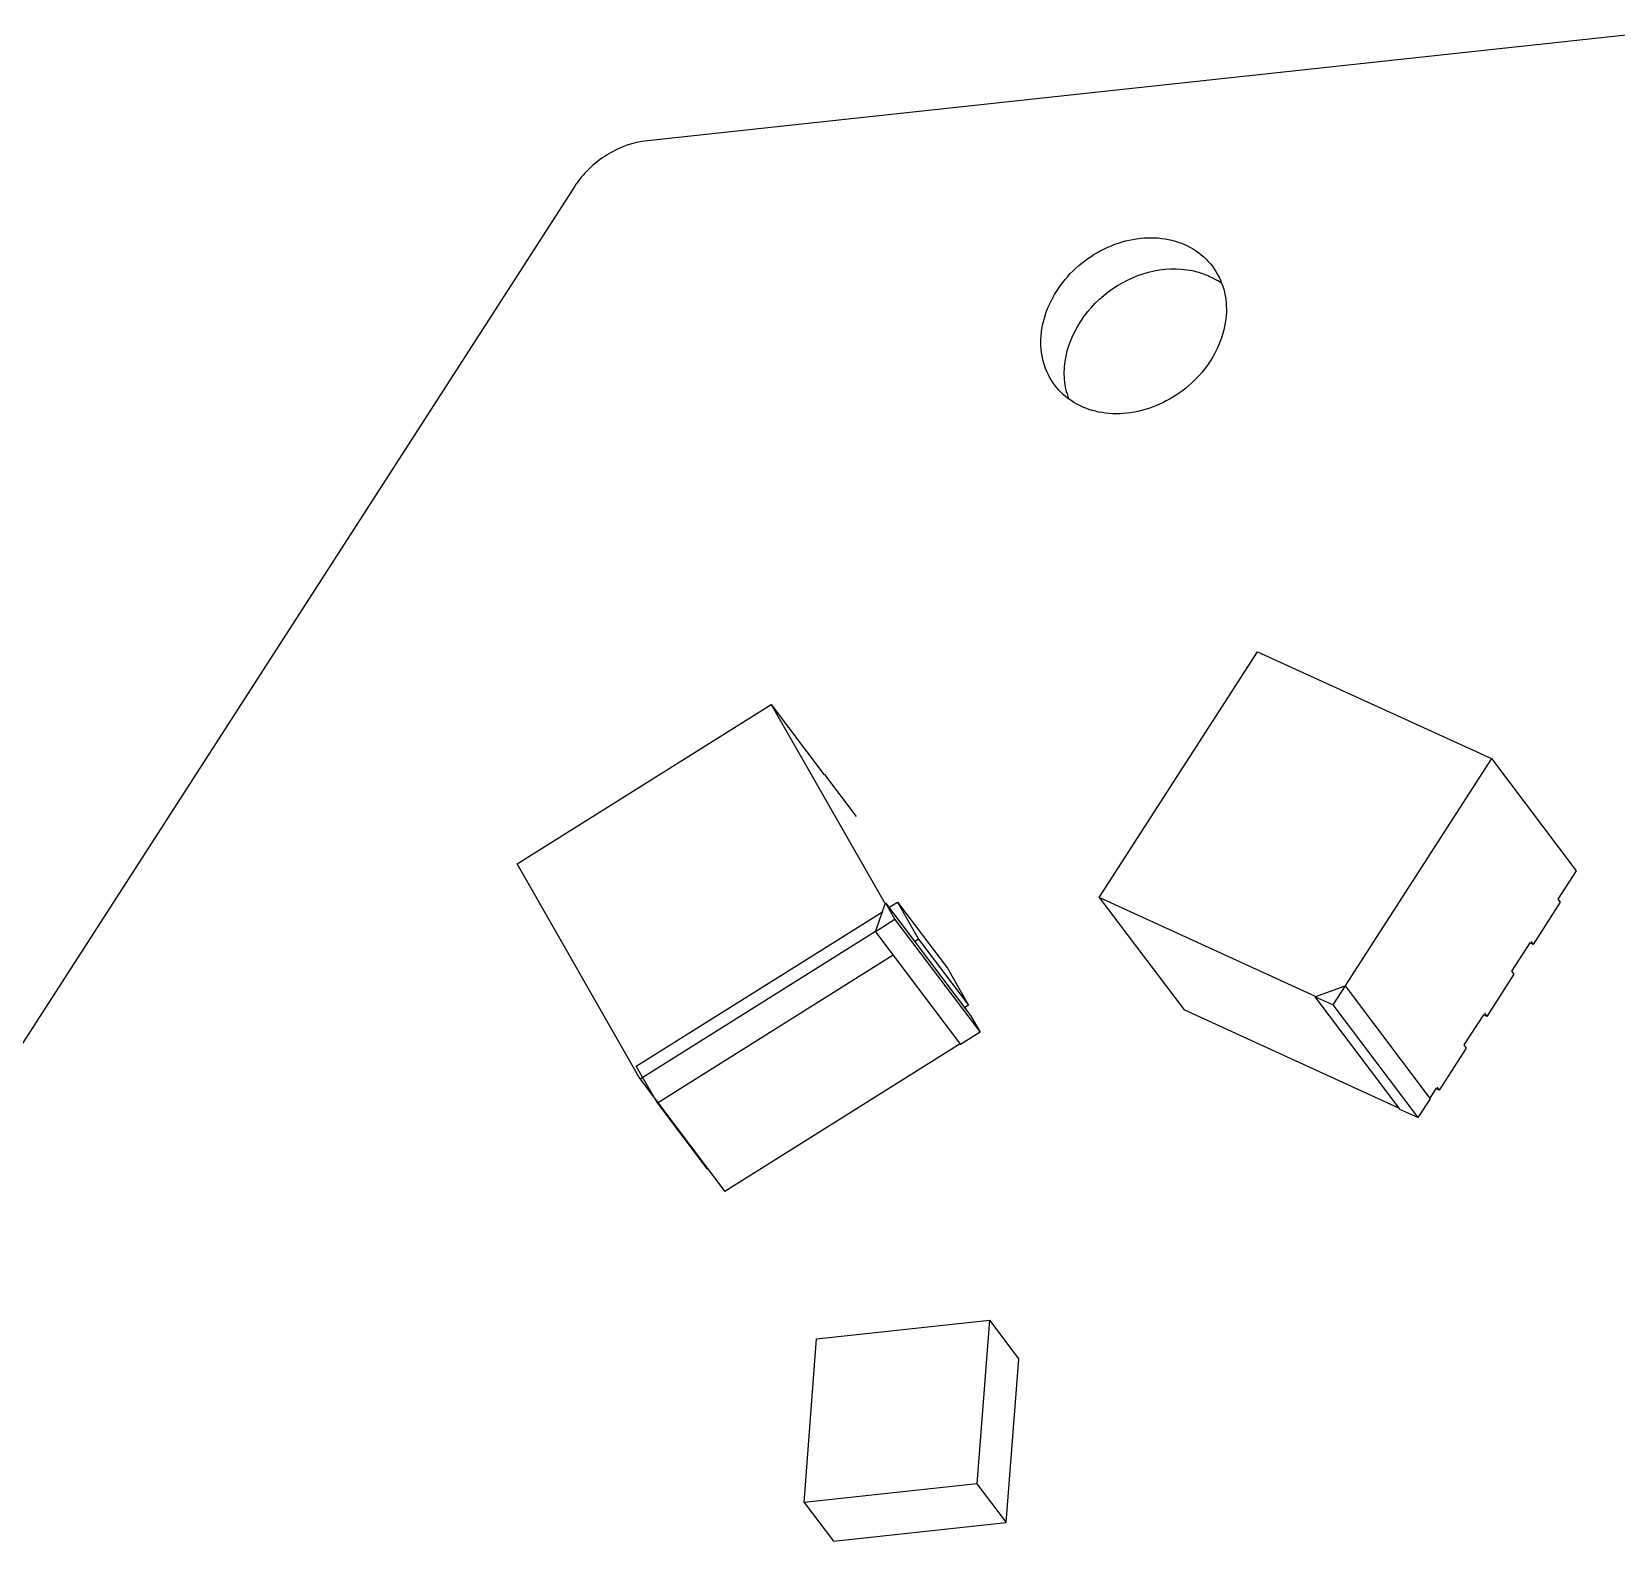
# Model space of a CAD drawing. Header units: millimetres. Extents: x 0 to 594, y 0 to 420.
# Drawn here: x 88.53 to 107, y 133.27 to 150.85 of the extents above; entities that cross this region are included whole.
import ezdxf

# ---------------------------------------------------------------- set-up
doc = ezdxf.new("R2010")
doc.units = ezdxf.units.MM
doc.header["$LTSCALE"] = 32.67
doc.layers.get('0').update_dxf_attribs({"linetype": 'CONTINUOUS'})

msp = doc.modelspace()

# ---------------------------------------------------------------- linework, layer by layer
at = {"color": 7, "linetype": 'CONTINUOUS'}
for p, q in [((107.468, 150.852), (95.709, 149.583)), ((94.863, 149.052), (85.871, 135.109)), ((100.975, 140.768), (102.82, 143.63)), ((102.82, 143.63), (105.543, 142.386)), ((94.19, 141.161), (97.15, 143.018)), ((97.15, 143.018), (98.479, 140.694)), ((97.15, 143.018), (97.769, 142.197)), ((105.543, 142.386), (103.834, 139.736)), ((105.543, 142.386), (106.531, 141.077)), ((97.773, 142.2), (98.142, 141.712)), ((95.625, 138.653), (94.19, 141.161)), ((106.531, 141.077), (106.319, 140.748)), ((98.366, 140.369), (98.483, 140.706)), ((98.483, 140.706), (98.594, 140.512)), ((98.483, 140.706), (99.475, 139.392)), ((98.524, 140.651), (98.624, 140.714)), ((98.624, 140.714), (98.87, 140.284)), ((98.624, 140.714), (99.205, 139.944)), ((100.975, 140.768), (101.963, 139.459)), ((103.496, 139.616), (100.975, 140.768)), ((106.346, 140.712), (106.029, 140.221)), ((106.319, 140.748), (106.346, 140.712)), ((95.58, 138.804), (98.447, 140.603)), ((98.367, 140.373), (95.625, 138.653)), ((98.594, 140.512), (98.366, 140.369)), ((98.366, 140.369), (99.357, 139.056)), ((98.594, 140.512), (99.585, 139.199)), ((98.87, 140.284), (98.824, 140.255)), ((98.87, 140.284), (99.451, 139.514)), ((105.99, 140.239), (105.778, 139.91)), ((106.029, 140.221), (105.99, 140.239)), ((106.002, 140.257), (106.029, 140.221)), ((98.571, 140.096), (95.826, 138.374)), ((99.205, 139.944), (99.451, 139.514)), ((105.805, 139.874), (105.489, 139.383)), ((105.778, 139.91), (105.805, 139.874)), ((103.486, 139.613), (103.839, 139.738)), ((103.486, 139.613), (104.478, 138.299)), ((103.696, 139.517), (103.486, 139.613)), ((103.839, 139.738), (103.696, 139.517)), ((103.839, 139.738), (104.83, 138.424)), ((99.451, 139.514), (99.409, 139.487)), ((99.409, 139.487), (99.427, 139.455)), ((104.466, 138.316), (101.963, 139.459)), ((103.696, 139.517), (104.688, 138.204)), ((105.462, 139.419), (105.489, 139.383)), ((99.475, 139.392), (99.585, 139.199)), ((105.45, 139.401), (105.224, 139.051)), ((105.489, 139.383), (105.45, 139.401)), ((99.353, 139.063), (96.613, 137.344)), ((99.585, 139.199), (99.357, 139.056)), ((105.224, 139.051), (105.251, 139.015)), ((105.251, 139.015), (104.935, 138.525)), ((95.826, 138.374), (95.58, 138.804)), ((95.625, 138.653), (96.613, 137.344)), ((104.896, 138.542), (104.825, 138.432)), ((104.935, 138.525), (104.896, 138.542)), ((104.908, 138.56), (104.935, 138.525)), ((95.826, 138.374), (96.407, 137.604)), ((104.83, 138.424), (104.688, 138.204)), ((104.688, 138.204), (104.478, 138.299)), ((96.414, 137.608), (96.407, 137.604)), ((97.68, 135.627), (99.695, 135.845)), ((99.695, 135.845), (99.549, 133.94)), ((99.695, 135.845), (100.037, 135.392)), ((97.534, 133.723), (97.68, 135.627)), ((99.891, 133.487), (100.037, 135.392)), ((99.549, 133.94), (97.534, 133.723)), ((99.549, 133.94), (99.891, 133.487)), ((97.534, 133.723), (97.876, 133.27)), ((97.876, 133.27), (99.891, 133.487))]:
    msp.add_line(p, q, dxfattribs=at)
for centre, radius, start, end in [((101.918, 147.258), 0.82, 53.8678, 58.5877), ((101.387, 146.858), 0.818, 195.488, 200.19)]:
    msp.add_arc(centre, radius, start, end, dxfattribs=at)
for points, knots in [([(95.709, 149.583), (95.541, 149.565), (95.209, 149.443), (94.956, 149.197), (94.863, 149.052)], [0, 0, 0, 0, 0.495714, 1, 1, 1, 1]), ([(100.297, 147.311), (100.314, 147.534), (100.51, 147.984), (100.992, 148.343), (101.445, 148.462), (101.779, 148.451), (102.077, 148.339), (102.233, 148.199), (102.293, 148.12)], [0, 0, 0, 0, 0.251287, 0.517844, 0.64823, 0.77183, 0.888249, 1, 1, 1, 1]), ([(100.57, 146.949), (100.596, 147.284), (100.995, 147.931), (101.726, 148.137), (102.056, 148.07)], [0, 0, 0, 0, 0.499992, 1, 1, 1, 1]), ([(102.293, 148.12), (102.352, 148.041), (102.444, 147.854), (102.461, 147.647), (102.453, 147.544)], [0, 0, 0, 0, 0.489774, 1, 1, 1, 1]), ([(102.056, 148.07), (102.082, 148.064), (102.182, 148.039), (102.279, 147.998), (102.345, 147.957)], [0, 0, 0, 0, 0.255741, 1, 1, 1, 1]), ([(102.453, 147.544), (102.436, 147.321), (102.24, 146.871), (101.757, 146.512), (101.305, 146.393), (100.97, 146.404), (100.672, 146.516), (100.517, 146.655), (100.457, 146.735)], [0, 0, 0, 0, 0.251287, 0.517844, 0.64823, 0.77183, 0.888249, 1, 1, 1, 1]), ([(100.457, 146.735), (100.397, 146.814), (100.306, 147.001), (100.289, 147.208), (100.297, 147.311)], [0, 0, 0, 0, 0.489774, 1, 1, 1, 1]), ([(100.599, 146.639), (100.592, 146.664), (100.569, 146.765), (100.564, 146.871), (100.57, 146.949)], [0, 0, 0, 0, 0.24587, 1, 1, 1, 1])]:
    msp.add_open_spline(points, degree=3, knots=knots, dxfattribs=at)

doc.saveas('drawing.dxf')
